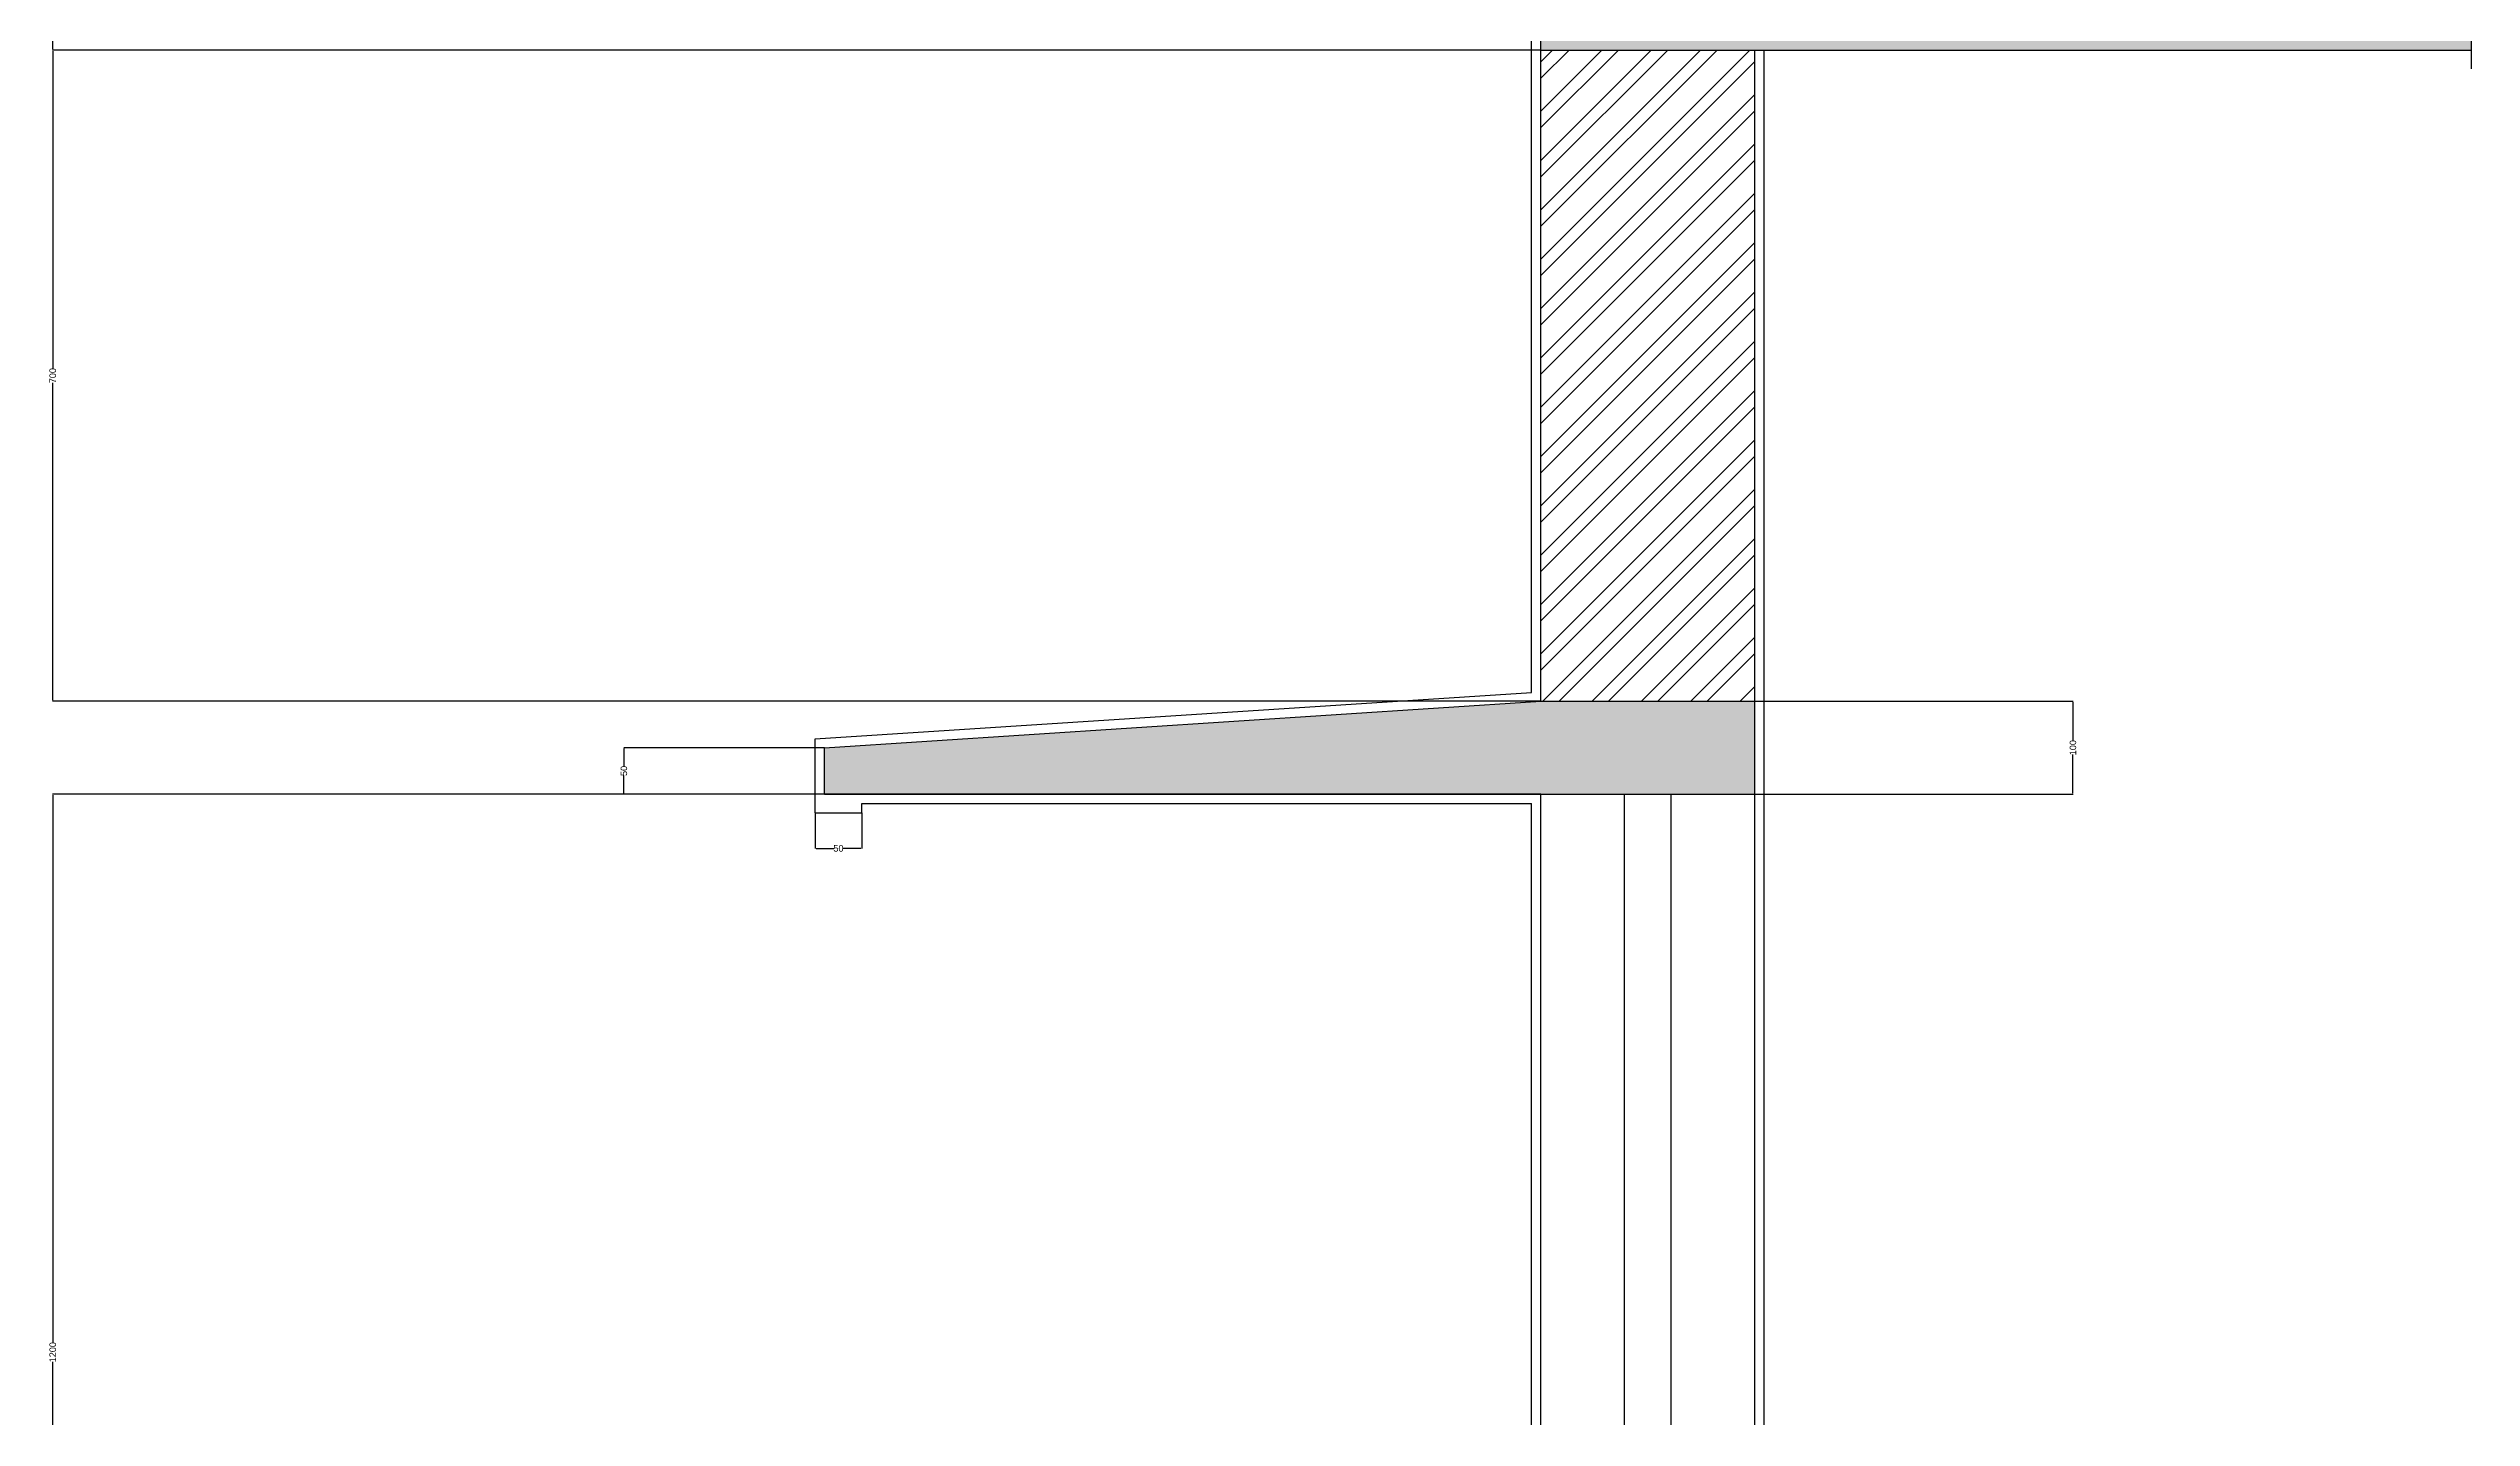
# Model space of a CAD drawing. Header units: inches. Extents: x 455319 to 460219, y 138454 to 145146.
# Drawn here: x 455319 to 457923, y 142199 to 143671 of the extents above; entities that cross this region are included whole.
import ezdxf

# ---------------------------------------------------------------- set-up
doc = ezdxf.new("R2010")
doc.units = ezdxf.units.IN
doc.header["$MEASUREMENT"] = 0
doc.styles.get("Standard").update_dxf_attribs({"font": 'Arial.ttf', "height": 25})
doc.dimstyles.get("Standard").update_dxf_attribs({"dimtxt": 7, "dimasz": 1, "dimexe": 0.18, "dimexo": 0.0625, "dimgap": 0.09, "dimtad": 0, "dimtoh": 1, "dimdec": 0, "dimzin": 0, "dimdsep": 46, "dimtxsty": 'Standard', "dimcen": 0.09, "dimadec": 0, "dimazin": 0, "dimtfac": 1, "dimtdec": 0, "dimtofl": 0, "dimtmove": 0, "dimatfit": 3, "dimfxl": 0, "dimtolj": 1, "dimtzin": 0, "dimarcsym": 0})
pattern_1 = [(50, (0, 0), (71.726018, -6.2752135), [7.5, -82.5]), (355, (0, 0), (-13.875133, 75.219213), [6, -66]), (100.451444, (5.98, -0.52), (57.850885, 68.943999), [6.374019, -70.114211]), (46.1842, (0, 20), (106.724133, -16.551928), [11.25, -123.75]), (96.635635, (8.89, 18.62), (93.466195, 97.41186), [9.561034, -105.171376]), (351.184164, (0, 20), (93.466195, 97.41186), [9, -99]), (21, (10, 15), (59.690705, -40.261889), [7.5, -82.5]), (326, (10, 15), (24.331533, 72.515005), [6, -66]), (71.451445, (14.974, 11.645), (84.022238, 32.253115), [6.374019, -70.114211]), (37.5, (0, 0), (1.2159855, 33.2893854), [0, -65.2, 0, -67, 0, -66.25]), (7.5, (0, 0), (26.3069537, 39.4411712), [0, -38.2, 0, -63.7, 0, -25.25]), (327.5, (-22.3, 0), (53.3822436, -2.2554872), [0, -25, 0, -78, 0, -103.5]), (317.5, (-32.3, 0), (58.318617, 10.0104982), [0, -32.5, 0, -51.8, 0, -73.5])]

# ---------------------------------------------------------------- blocks, each defined once
blk = doc.blocks.new('*D16')
at = {"color": 0, "lineweight": -2}
for p, q in [((456922.7, 142869.4), (455323.1, 142869.4)), ((455323.3, 142868.4), (455323.3, 142279.6)), ((455323.3, 141670.4), (455323.3, 142259.2)), ((456922.7, 141669.4), (455323.1, 141669.4))]:
    blk.add_line(p, q, dxfattribs=at)
at = {"color": 0}
for points in [[(455323.1, 142868.4), (455323.5, 142868.4), (455323.3, 142869.4)], [(455323.1, 141670.4), (455323.5, 141670.4), (455323.3, 141669.4)]]:
    blk.add_solid(points, dxfattribs=at)
at = {"layer": 'Defpoints', "color": 0}
for p in [(455323.3, 142869.4), (456922.8, 142869.4), (456922.8, 141669.4)]:
    blk.add_point(p, dxfattribs=at)
at = {"color": 0, "insert": (455323.3, 142269.4), "char_height": 7, "attachment_point": 5, "rotation": 90}
blk.add_mtext('\\A1;1200', dxfattribs=at)
blk = doc.blocks.new('*D17')
at = {"color": 0, "lineweight": -2}
for p, q in [((456152.7, 142919.4), (455937, 142919.4)), ((455937.2, 142918.4), (455937.2, 142899.5)), ((455937.2, 142870.4), (455937.2, 142889.4)), ((456152.7, 142869.4), (455937, 142869.4))]:
    blk.add_line(p, q, dxfattribs=at)
at = {"color": 0}
for points in [[(455937.1, 142918.4), (455937.4, 142918.4), (455937.2, 142919.4)], [(455937.1, 142870.4), (455937.4, 142870.4), (455937.2, 142869.4)]]:
    blk.add_solid(points, dxfattribs=at)
at = {"layer": 'Defpoints', "color": 0}
for p in [(455937.2, 142919.4), (456152.8, 142919.4), (456152.8, 142869.4)]:
    blk.add_point(p, dxfattribs=at)
at = {"color": 0, "insert": (455937.2, 142894.4), "char_height": 7, "attachment_point": 5, "rotation": 90}
blk.add_mtext('\\A1;50', dxfattribs=at)
blk = doc.blocks.new('*D19')
at = {"color": 0, "lineweight": -2}
for p, q in [((456922.7, 143669.4), (455323.1, 143669.4)), ((455323.3, 143668.4), (455323.3, 143327.2)), ((455323.3, 142970.4), (455323.3, 143311.7)), ((456922.7, 142969.4), (455323.1, 142969.4))]:
    blk.add_line(p, q, dxfattribs=at)
at = {"color": 0}
for points in [[(455323.1, 143668.4), (455323.5, 143668.4), (455323.3, 143669.4)], [(455323.1, 142970.4), (455323.5, 142970.4), (455323.3, 142969.4)]]:
    blk.add_solid(points, dxfattribs=at)
at = {"layer": 'Defpoints', "color": 0}
for p in [(455323.3, 143669.4), (456922.8, 143669.4), (456922.8, 142969.4)]:
    blk.add_point(p, dxfattribs=at)
at = {"color": 0, "insert": (455323.3, 143319.4), "char_height": 7, "attachment_point": 5, "rotation": 90}
blk.add_mtext('\\A1;700', dxfattribs=at)
blk = doc.blocks.new('*D20')
at = {"color": 0, "lineweight": -2}
for p, q in [((456922.7, 143819.4), (455323.1, 143819.4)), ((455323.3, 143818.4), (455323.3, 143751.9)), ((455323.3, 143670.4), (455323.3, 143737)), ((456922.7, 143669.4), (455323.1, 143669.4))]:
    blk.add_line(p, q, dxfattribs=at)
at = {"color": 0}
for points in [[(455323.1, 143818.4), (455323.5, 143818.4), (455323.3, 143819.4)], [(455323.1, 143670.4), (455323.5, 143670.4), (455323.3, 143669.4)]]:
    blk.add_solid(points, dxfattribs=at)
at = {"layer": 'Defpoints', "color": 0}
for p in [(455323.3, 143819.4), (456922.8, 143819.4), (456922.8, 143669.4)]:
    blk.add_point(p, dxfattribs=at)
at = {"color": 0, "insert": (455323.3, 143744.4), "char_height": 7, "attachment_point": 5, "rotation": 90}
blk.add_mtext('\\A1;150', dxfattribs=at)
blk = doc.blocks.new('*D24')
at = {"color": 0, "lineweight": -2}
for p, q in [((456142.8, 142849.4), (456142.8, 142810.9)), ((456192.8, 142849.4), (456192.8, 142810.9)), ((456143.8, 142811.1), (456162.7, 142811.1)), ((456191.8, 142811.1), (456172.9, 142811.1))]:
    blk.add_line(p, q, dxfattribs=at)
at = {"color": 0}
for points in [[(456143.8, 142811.3), (456143.8, 142810.9), (456142.8, 142811.1)], [(456191.8, 142811.3), (456191.8, 142810.9), (456192.8, 142811.1)]]:
    blk.add_solid(points, dxfattribs=at)
at = {"layer": 'Defpoints', "color": 0}
for p in [(456142.8, 142849.4), (456192.8, 142849.4), (456192.8, 142811.1)]:
    blk.add_point(p, dxfattribs=at)
at = {"color": 0, "insert": (456167.8, 142811.1), "char_height": 7, "attachment_point": 5}
blk.add_mtext('\\A1;50', dxfattribs=at)
blk = doc.blocks.new('*D25')
at = {"color": 0, "lineweight": -2}
for p, q in [((457152.8, 142969.4), (457494.9, 142969.4)), ((457494.7, 142968.4), (457494.7, 142926.9)), ((457494.7, 142870.4), (457494.7, 142912)), ((457152.8, 142869.4), (457494.9, 142869.4))]:
    blk.add_line(p, q, dxfattribs=at)
at = {"color": 0}
for points in [[(457494.5, 142968.4), (457494.9, 142968.4), (457494.7, 142969.4)], [(457494.5, 142870.4), (457494.9, 142870.4), (457494.7, 142869.4)]]:
    blk.add_solid(points, dxfattribs=at)
at = {"layer": 'Defpoints', "color": 0}
for p in [(457152.8, 142969.4), (457152.8, 142869.4), (457494.7, 142869.4)]:
    blk.add_point(p, dxfattribs=at)
at = {"color": 0, "insert": (457494.7, 142919.4), "char_height": 7, "attachment_point": 5, "rotation": 90}
blk.add_mtext('\\A1;100', dxfattribs=at)

msp = doc.modelspace()

# ---------------------------------------------------------------- hatches: boundary and pattern name
h = msp.add_hatch()
h.set_pattern_fill('AR-CONC', color=256, scale=10)
h.set_pattern_definition(pattern_1)
h.paths.add_polyline_path([(457922.8, 143669.4), (457922.8, 143744.4), (457922.4, 143744.6), (457922.8, 143744.7), (457922.8, 143819.4), (456922.8, 143819.4), (456922.8, 143669.4)])
h.paths.add_polyline_path([(457712.8, 140669.4), (457712.8, 140719.2), (457712.8, 140719.4), (457712.4, 140719.6), (457712.8, 140719.7), (457712.8, 140769.4), (456812.8, 140769.4), (456812.8, 140669.4)])
h.paths.add_polyline_path([(456922.8, 144994.4), (456922.8, 144894.4), (457152.8, 144894.4), (457152.8, 144994.4)])
h.paths.add_polyline_path([(457637.8, 139249.4), (457637.8, 139349.4), (456437.8, 139349.4), (456437.8, 139249.4)])
h = msp.add_hatch()
h.set_pattern_fill('ANSI32', color=256, scale=100)
h.paths.add_polyline_path([(457152.8, 143669.4), (456922.8, 143669.4), (456922.8, 142969.4), (457152.8, 142969.4)])
h = msp.add_hatch()
h.set_pattern_fill('AR-CONC', color=256, scale=10)
h.set_pattern_definition(pattern_1)
h.paths.add_polyline_path([(457152.8, 142969.4), (456922.8, 142969.4), (456152.8, 142919.4), (456152.8, 142869.4), (457152.8, 142869.4)])
h.paths.add_polyline_path([(457152.8, 141669.4), (456922.8, 141669.4), (456922.8, 141569.4), (457152.8, 141569.4)])

# ---------------------------------------------------------------- linework, layer by layer
for p, q in [((456912.8, 142978.8), (456912.8, 144994.4)), ((456922.8, 142969.4), (456922.8, 144994.4)), ((456922.8, 143669.4), (457922.8, 143669.4)), ((457152.8, 140769.4), (457152.8, 143669.4)), ((457162.8, 140789.4), (457162.8, 143669.4)), ((456142.8, 142928.8), (456912.8, 142978.8)), ((456152.8, 142919.4), (456922.8, 142969.4)), ((456922.8, 142969.4), (457152.8, 142969.4)), ((456142.8, 142849.4), (456142.8, 142928.8)), ((456152.8, 142869.4), (456152.8, 142919.4)), ((456152.8, 142869.4), (457152.8, 142869.4)), ((456192.8, 142859.4), (456912.8, 142859.4)), ((456192.8, 142849.4), (456192.8, 142859.4)), ((456912.8, 140769.4), (456912.8, 142859.4)), ((456922.8, 140769.4), (456922.8, 142869.4)), ((457012.8, 141669.4), (457012.8, 142869.4)), ((457062.8, 141669.4), (457062.8, 142869.4)), ((456142.8, 142849.4), (456192.8, 142849.4))]:
    msp.add_line(p, q)
at = {"linetype": 'Continuous'}
msp.add_lwpolyline([(457922.8, 143889.7), (457922.8, 143744.7), (457922.4, 143744.6), (457923.1, 143744.3), (457922.8, 143744.2), (457922.8, 143649.2)], dxfattribs=at)

# ---------------------------------------------------------------- dimensions: what is measured, and where the dimension line sits
for base, p1, p2, picture, middle in [((455323.3, 143819.4), (456922.8, 143669.4), (456922.8, 143819.4), '*D20', (455323.3, 143744.4)), ((455323.3, 143669.4), (456922.8, 142969.4), (456922.8, 143669.4), '*D19', (455323.3, 143319.4)), ((457494.7, 142869.4), (457152.8, 142969.4), (457152.8, 142869.4), '*D25', (457494.7, 142919.4)), ((455937.2, 142919.4), (456152.8, 142869.4), (456152.8, 142919.4), '*D17', (455937.2, 142894.4)), ((455323.3, 142869.4), (456922.8, 141669.4), (456922.8, 142869.4), '*D16', (455323.3, 142269.4))]:
    dim = msp.add_linear_dim(base=base, p1=p1, p2=p2, angle=90, dimstyle='Standard')
    dim.commit()
    dim.dimension.update_dxf_attribs({"geometry": picture, "text_midpoint": middle})
dim = msp.add_linear_dim(base=(456192.8, 142811.1), p1=(456142.8, 142849.4), p2=(456192.8, 142849.4), dimstyle='Standard')
dim.commit()
dim.dimension.update_dxf_attribs({"geometry": '*D24', "text_midpoint": (456167.8, 142811.1)})

doc.saveas('drawing.dxf')
